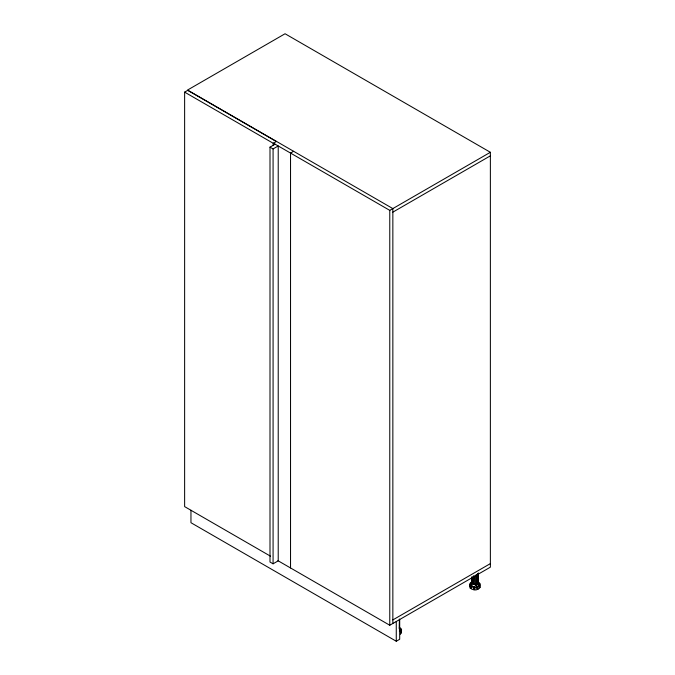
<?xml version="1.0" encoding="UTF-8"?>
<svg xmlns="http://www.w3.org/2000/svg" width="675" height="675" viewBox="0 0 675 675"><rect width="100%" height="100%" fill="white"/><g stroke="black" fill="none" stroke-linecap="round" stroke-linejoin="round"><path stroke-width="1.01" d="M399.246 628.695L399.431 619.127M469.935 586.659L469.935 584.39L471.53 584.39L471.53 584.921L469.935 584.921L469.935 587.984L470.821 588.592L470.821 586.322L472.044 585.731L472.635 586.136L471.412 586.727L470.821 586.322M472.677 577.108L472.551 583.968L472.551 577.218M474.93 575.741L474.972 584.55L473.664 584.398L473.664 575.724M477.394 574.332L477.394 583.968L476.28 584.398L476.28 574.754M477.394 583.968L478.136 583.327L478.136 573.691M479.866 585.394L479.554 585.892L478.052 585.579L478.364 585.082L479.866 585.394L479.866 587.663L480.338 586.913M476.769 583.656L476.111 585.605L473.361 583.529M471.412 586.727L471.412 588.997L473.656 589.739L473.934 586.567L474.829 586.659L474.559 589.832L475.909 589.967L477.014 589.604L477.014 587.334L476.212 586.533L477.09 586.237L477.892 587.039L477.892 589.309L479.554 588.161L479.554 585.892M473.656 589.739L473.934 586.567M474.559 589.832L474.829 586.659M399.431 628.771L399.431 627.252M478.136 583.327L478.398 572.932M400.385 631.893L401.633 629.893L400.376 627.91M400.385 634.348L400.857 631.327L399.355 631.015L399.659 630.517L401.161 630.838L401.161 633.099L401.161 631.606M473.664 584.398L473.791 576.577M472.281 581.783L469.927 583.411L469.935 585.529L472.298 587.149L475.909 587.512L479.09 586.448L480.338 584.457L479.073 582.466M471.403 582.584L470.812 582.989L472.036 583.58M270.54 556.217L184.629 506.613L184.629 92.129L187.709 90.349L276.337 141.522M184.629 92.129L273.257 143.294L276.505 141.421M270 147.15L273.08 148.93L278.218 145.96L278.218 560.841L273.08 563.811L270 562.03L270 147.15L275.138 144.188M293.617 151.301L290.537 153.073L290.537 567.953M273.426 145.302L273.426 143.201L389.77 210.364L490.371 152.288L490.371 567.169L389.77 625.244L277.931 560.68M392.85 212.144L490.371 155.841M392.85 619.912L490.371 563.608M190.957 510.241L190.957 522.712L396.267 641.25L399.693 639.276L399.693 619.338M476.111 583.715L476.584 583.504L476.584 585.394L475.116 583.926M477.014 587.334L477.892 587.039M400.849 628.847L399.347 629.159L399.659 629.657L401.161 629.336M471.808 576.998L471.808 583.327L472.036 577.522M474.972 584.55L476.28 584.398M473.656 587.478L474.559 587.562M473.934 588.836L474.829 588.921M472.677 583.858L473.791 584.288M490.371 152.288L285.061 33.75L187.54 90.053L392.85 208.592L392.85 623.472M471.808 583.327L472.551 583.968M474.744 584.39L476.111 585.605L475.014 584.018M477.892 589.309L477.09 588.507L477.09 586.997M474.955 584.432L476.111 585.605M472.036 583.301L471.547 582.576L472.002 577.066M477.951 573.615L477.951 583.259M477.208 574.256L477.208 583.9M476.238 574.627L476.238 584.272M399.473 619.363L399.473 628.037M396.267 621.498L396.267 641.25M389.77 210.364L389.77 625.244M273.257 143.294L273.257 145.403M273.08 148.93L273.08 563.811M479.554 583.403L478.052 583.723L478.364 584.221L479.866 583.9L479.554 583.403"/></g></svg>
